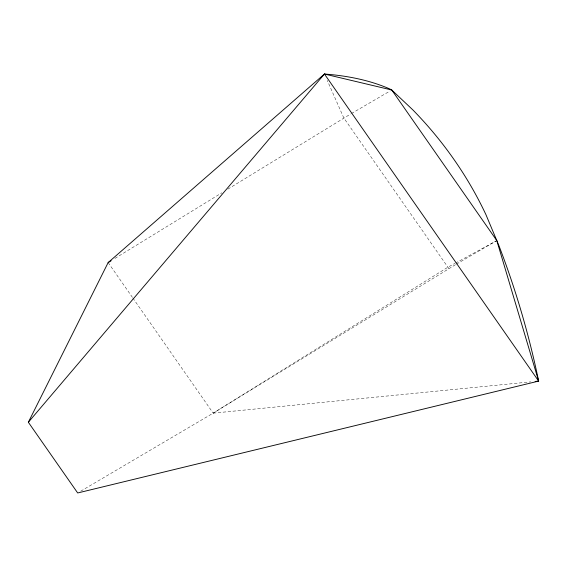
<?xml version="1.0" encoding="UTF-8"?>
<svg xmlns="http://www.w3.org/2000/svg" width="567" height="567" viewBox="0 0 567 567"><rect width="100%" height="100%" fill="white"/><g stroke="black" fill="none" stroke-linecap="round" stroke-linejoin="round"><path stroke-width="0.43" stroke-dasharray="2.83 2.13" d="M80.727 491.178L213.185 413.145L447.916 267.206L454.904 263.4M114.924 258.417L221.846 192.823M227.87 189.123L350.668 113.988M132.891 298.044L213.185 413.145L455.705 264.555M351.434 113.542L390.245 90.89M456.463 264.109L496.04 241.018L455.677 262.975M213.185 413.145L530.733 381.874M448.858 268.552L343.822 117.986L327.258 80.422M108.148 262.578L132.387 297.321"/><path stroke-width="0.85" d="M28.35 422.252L108.148 262.578L324.444 74.029A724.598 272.422 -37 0 1 389.763 88.948L391.762 90.004L412.861 109.913A625.174 482.397 -23.3 0 1 485.947 214.68L498.875 245.546A724.598 582.67 85.6 0 1 538.65 381.095L77.686 492.971L28.35 422.252L324.444 74.029L391.762 90.004L496.798 240.571L538.65 381.095L535.135 381.442M108.148 262.578L111.16 260.728M324.444 74.029L538.65 381.095"/></g></svg>
